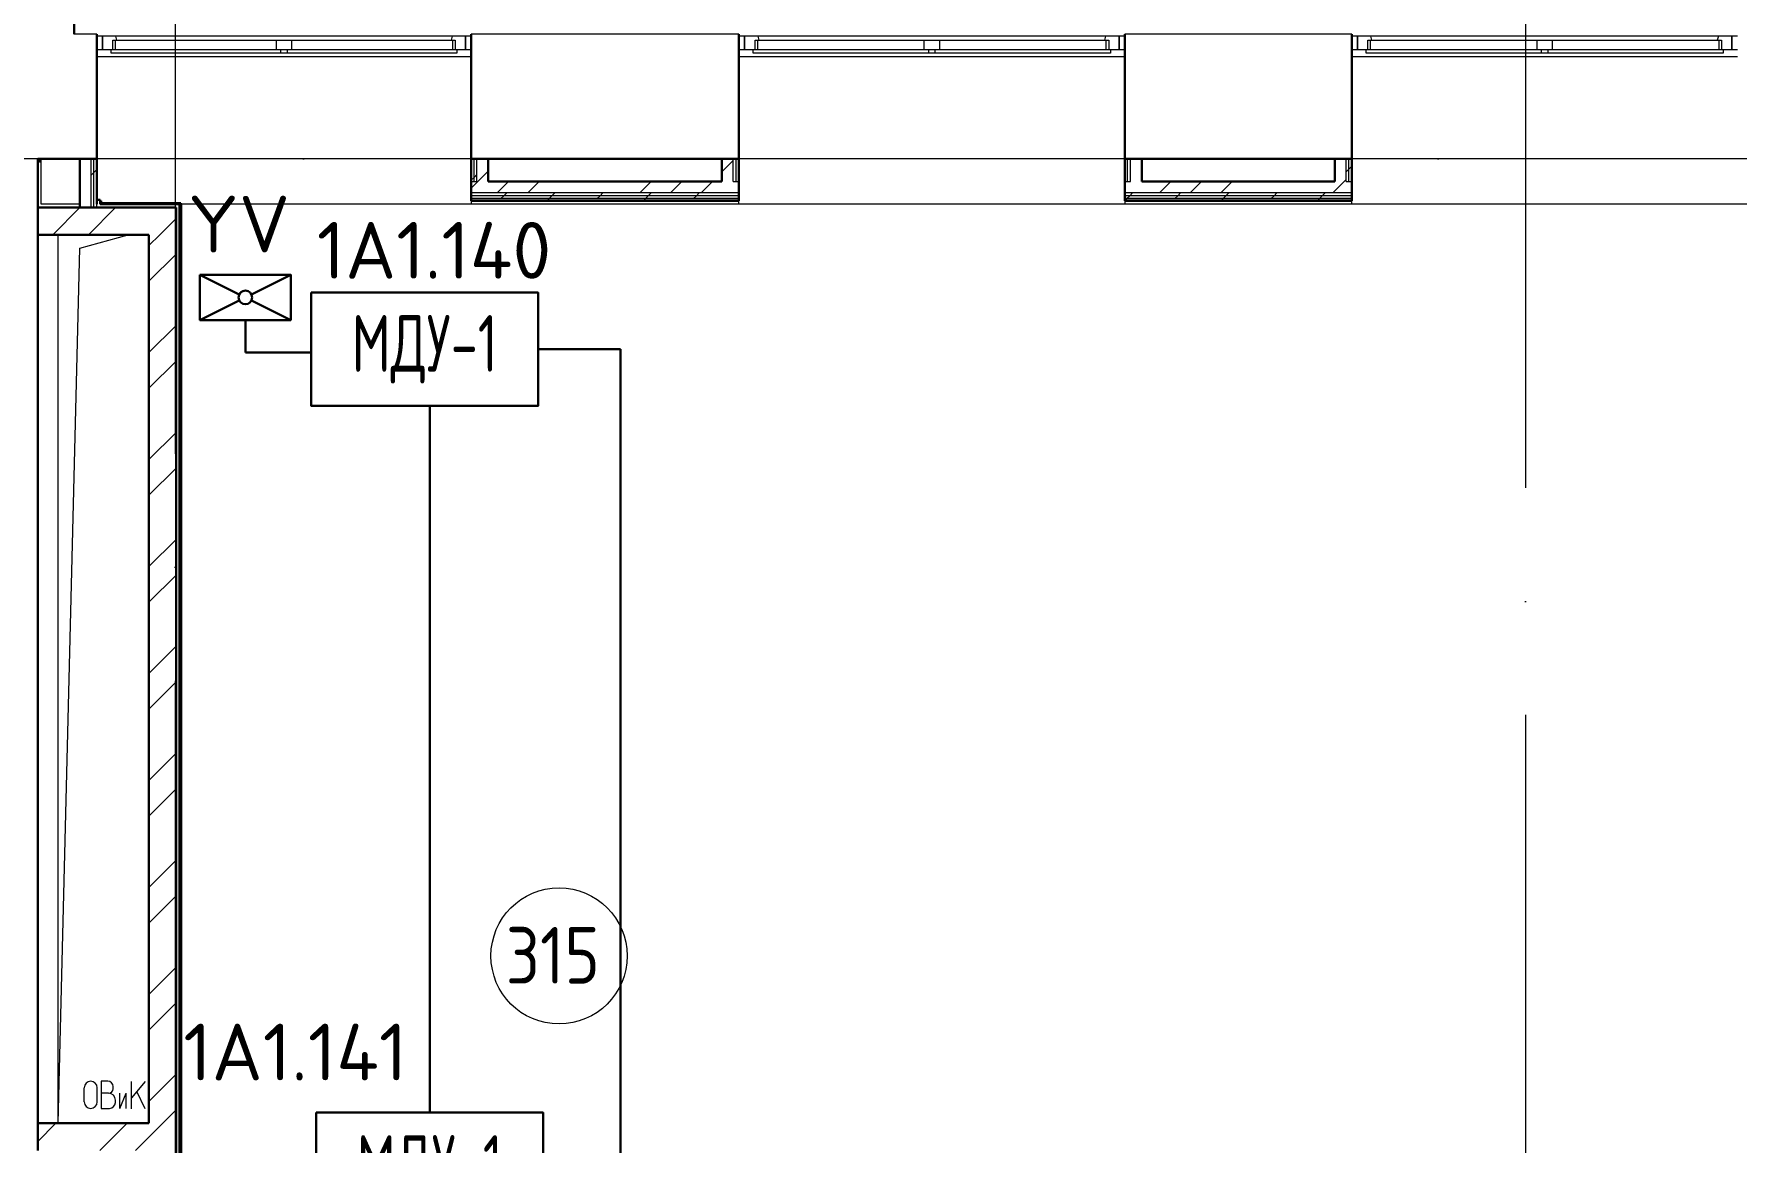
# Model space of a CAD drawing. Header units: millimetres. Extents: x -1073752 to 1436911, y -1379358 to 94781.
# Drawn here: x -1033325 to -1025821, y -1120525 to -1115638 of the extents above; entities that cross this region are included whole.
import ezdxf
from ezdxf.enums import TextEntityAlignment as Align

# ---------------------------------------------------------------- set-up
doc = ezdxf.new("R2010")
doc.units = ezdxf.units.MM
doc.set_wipeout_variables(frame=1)
doc.linetypes.add('ADSK_Линия сетки', pattern=[25, 20, -2.5, 0, -2.5])
for name, color, linetype, lineweight in [('_ Окна', 7, 'Continuous', 9), ('RC-Дымоудаление', 1, 'Continuous', 30), ('лс', 5, 'Continuous', 30), ('Марки помещений', 7, 'Continuous', 20), ('Ограждение', 252, 'Continuous', 9), ('Окна', 7, 'Continuous', 9), ('Оси', 252, 'Continuous', 9), ('Перекрытие', 252, 'Continuous', 18), ('Стены внутренние', 7, 'Continuous', 18), ('Стены наружные', 7, 'Continuous', 18), ('Стены штриховка', 7, 'Continuous', 9)]:
    doc.layers.add(name, color=color, linetype=linetype, lineweight=lineweight)
doc.layers.add('RC-Позиционные_обозначения', color=7, linetype='Continuous')
doc.layers.add('RC-Таблицы', color=7, linetype='Continuous')
doc.styles.add('GOST Common_2', font='', dxfattribs={"width": 0.9, "height": 250})
doc.styles.add('ISOCPEUR', font='isocpeur.ttf', dxfattribs={"height": 250})
doc.styles.add('RubezhCAD', font='isocpeur.ttf')
doc.styles.get("Standard").update_dxf_attribs({"font": 'arial.ttf'})
doc.styles.get('GOST Common_2').set_extended_font_data('GOST type B')

# ---------------------------------------------------------------- blocks, each defined once
blk = doc.blocks.new('3 этаж')
at = {"color": 251, "lineweight": 18, "true_color": 0x636466}
for p, q in [((268430.8, -7213.4), (268430.8, -3298.4)), ((268525.8, -3356.6), (268739.1, -3298.4)), ((268430.8, -7213.4), (268525.8, -3356.6)), ((268649.6, -7028.1), (268619.6, -7028.1)), ((268619.6, -7028.1), (268619.6, -7148.1)), ((268673, -7061.5), (268673, -7051.5)), ((268813.8, -7030.2), (268753.8, -7101.7)), ((268753.8, -7150.2), (268753.8, -7030.2)), ((268545.4, -7119.5), (268545.4, -7056.8)), ((268602.8, -7119.5), (268602.8, -7056.8)), ((268653, -7081.5), (268619.6, -7081.5)), ((268683, -7121.5), (268683, -7111.5)), ((268702.1, -7148.1), (268730.8, -7081.5)), ((268702.1, -7148.1), (268702.1, -7081.5)), ((268730.8, -7148.1), (268730.8, -7081.5)), ((268813.8, -7150.2), (268777.8, -7073)), ((268619.6, -7148.1), (268656.3, -7148.1))]:
    blk.add_line(p, q, dxfattribs=at)
for centre, radius, start, end in [((268574.1, -7056.8), 28.7, 0, 180), ((268649.6, -7051.5), 23.3, 0, 90), ((268574.1, -7119.5), 28.7, 180, 0), ((268653, -7061.5), 20, 270, 0), ((268653, -7111.5), 30, 0, 90), ((268656.3, -7121.5), 26.7, 270, 0)]:
    blk.add_arc(centre, radius, start, end, dxfattribs=at)
at = {"layer": '_ Окна', "color": 251, "true_color": 0x636466}
for p, q in [((268625.8, -2423.4), (268600.8, -2423.4)), ((268625.8, -2481.4), (268625.8, -2423.4)), ((270250.8, -2423.4), (270225.8, -2423.4)), ((270225.8, -2423.4), (270225.8, -2481.4)), ((271455.8, -2423.4), (271430.8, -2423.4)), ((271455.8, -2481.4), (271455.8, -2423.4)), ((273130.8, -2423.4), (273105.8, -2423.4)), ((273105.8, -2423.4), (273105.8, -2481.4)), ((274155.8, -2423.4), (274130.8, -2423.4)), ((274155.8, -2481.4), (274155.8, -2423.4)), ((275830.8, -2423.4), (275805.8, -2423.4)), ((275805.8, -2423.4), (275805.8, -2481.4)), ((268600.8, -2481.4), (268625.8, -2481.4)), ((270225.8, -2481.4), (270250.8, -2481.4)), ((271430.8, -2481.4), (271455.8, -2481.4)), ((273105.8, -2481.4), (273130.8, -2481.4)), ((274130.8, -2481.4), (274155.8, -2481.4)), ((275805.8, -2481.4), (275830.8, -2481.4))]:
    blk.add_line(p, q, dxfattribs=at)
at = {"layer": '_ Окна', "color": 251, "lineweight": 18, "true_color": 0x636466}
for p, q in [((268685.2, -2423.4), (268625.8, -2423.4)), ((268625.8, -2423.4), (268625.8, -2481.4)), ((268671.8, -2481.4), (268671.8, -2440.4)), ((268671.8, -2440.4), (268683.8, -2440.4)), ((268689.8, -2440.4), (268685.2, -2423.4)), ((270166.3, -2423.4), (270161.8, -2440.4)), ((270225.8, -2423.4), (270166.3, -2423.4)), ((270167.8, -2440.4), (270179.8, -2440.4)), ((270179.8, -2440.4), (270179.8, -2481.4)), ((270225.8, -2481.4), (270225.8, -2423.4)), ((271515.2, -2423.4), (271455.8, -2423.4)), ((271455.8, -2423.4), (271455.8, -2481.4)), ((271501.8, -2481.4), (271501.8, -2440.4)), ((271501.8, -2440.4), (271513.8, -2440.4)), ((271519.8, -2440.4), (271515.2, -2423.4)), ((273046.3, -2423.4), (273041.8, -2440.4)), ((273105.8, -2423.4), (273046.3, -2423.4)), ((273047.8, -2440.4), (273059.8, -2440.4)), ((273059.8, -2440.4), (273059.8, -2481.4)), ((273105.8, -2481.4), (273105.8, -2423.4)), ((274215.2, -2423.4), (274155.8, -2423.4)), ((274155.8, -2423.4), (274155.8, -2481.4)), ((274201.8, -2481.4), (274201.8, -2440.4)), ((274201.8, -2440.4), (274213.8, -2440.4)), ((274219.8, -2440.4), (274215.2, -2423.4)), ((275746.3, -2423.4), (275741.8, -2440.4)), ((275805.8, -2423.4), (275746.3, -2423.4)), ((275747.8, -2440.4), (275759.8, -2440.4)), ((275759.8, -2440.4), (275759.8, -2481.4)), ((275805.8, -2481.4), (275805.8, -2423.4)), ((268625.8, -2481.4), (268663.8, -2481.4)), ((270187.8, -2481.4), (270225.8, -2481.4)), ((271455.8, -2481.4), (271493.8, -2481.4)), ((273067.8, -2481.4), (273105.8, -2481.4)), ((274155.8, -2481.4), (274193.8, -2481.4)), ((275767.8, -2481.4), (275805.8, -2481.4))]:
    blk.add_line(p, q, dxfattribs=at)
at = {"layer": 'Марки помещений', "color": 251, "true_color": 0x636466}
blk.add_circle((270637.9, -6476.2), 300, dxfattribs=at)
at = {"layer": 'Ограждение', "color": 251, "true_color": 0x636466}
for p, q in [((270250.8, -2513.4), (268600.8, -2513.4)), ((273130.8, -2513.4), (271430.8, -2513.4)), ((275830.8, -2513.4), (274130.8, -2513.4)), ((268355.8, -3163.4), (268355.8, -2963.4)), ((270250.8, -2963.4), (268600.8, -2963.4)), ((273130.8, -2963.4), (271430.8, -2963.4)), ((275830.8, -2963.4), (274130.8, -2963.4)), ((270250.8, -3148.4), (270250.8, -3163.4)), ((271430.8, -3163.4), (271430.8, -3148.4)), ((273130.8, -3148.4), (273130.8, -3163.4)), ((274130.8, -3163.4), (274130.8, -3148.4)), ((268525.8, -3163.4), (268355.8, -3163.4)), ((279250.8, -3163.4), (268970.8, -3163.4)), ((270250.8, -3163.4), (268970.8, -3163.4)), ((268975.8, -8943.4), (268975.8, -3163.4)), ((273130.8, -3163.4), (271430.8, -3163.4)), ((275830.8, -3163.4), (274130.8, -3163.4))]:
    blk.add_line(p, q, dxfattribs=at)
at = {"layer": 'Окна', "color": 251, "true_color": 0x636466}
for p, q in [((268683.8, -2440.4), (269390.8, -2440.4)), ((268683.8, -2481.4), (268683.8, -2440.4)), ((270166.3, -2423.4), (268685.2, -2423.4)), ((269390.8, -2440.4), (269460.8, -2440.4)), ((269390.8, -2440.4), (269390.8, -2481.4)), ((269460.8, -2440.4), (270167.8, -2440.4)), ((269460.8, -2481.4), (269460.8, -2440.4)), ((270167.8, -2440.4), (270167.8, -2481.4)), ((271513.8, -2440.4), (272245.8, -2440.4)), ((271513.8, -2481.4), (271513.8, -2440.4)), ((273046.3, -2423.4), (271515.2, -2423.4)), ((272245.8, -2440.4), (272315.8, -2440.4)), ((272245.8, -2440.4), (272245.8, -2481.4)), ((272315.8, -2440.4), (273047.8, -2440.4)), ((272315.8, -2481.4), (272315.8, -2440.4)), ((273047.8, -2440.4), (273047.8, -2481.4)), ((274213.8, -2440.4), (274945.8, -2440.4)), ((274213.8, -2481.4), (274213.8, -2440.4)), ((275746.3, -2423.4), (274215.2, -2423.4)), ((274945.8, -2440.4), (275015.8, -2440.4)), ((274945.8, -2440.4), (274945.8, -2481.4)), ((275015.8, -2440.4), (275747.8, -2440.4)), ((275015.8, -2481.4), (275015.8, -2440.4)), ((275747.8, -2440.4), (275747.8, -2481.4)), ((268663.8, -2481.4), (269410.8, -2481.4)), ((268663.8, -2498.4), (268663.8, -2481.4)), ((269410.8, -2498.4), (268663.8, -2498.4)), ((269410.8, -2481.4), (269440.8, -2481.4)), ((269410.8, -2481.4), (269410.8, -2498.4)), ((269440.8, -2498.4), (269410.8, -2498.4)), ((269440.8, -2481.4), (270187.8, -2481.4)), ((269440.8, -2498.4), (269440.8, -2481.4)), ((270187.8, -2498.4), (269440.8, -2498.4)), ((270187.8, -2481.4), (270187.8, -2498.4)), ((271493.8, -2481.4), (272265.8, -2481.4)), ((271493.8, -2498.4), (271493.8, -2481.4)), ((272265.8, -2498.4), (271493.8, -2498.4)), ((272265.8, -2481.4), (272295.8, -2481.4)), ((272265.8, -2481.4), (272265.8, -2498.4)), ((272295.8, -2498.4), (272265.8, -2498.4)), ((272295.8, -2481.4), (273067.8, -2481.4)), ((272295.8, -2498.4), (272295.8, -2481.4)), ((273067.8, -2498.4), (272295.8, -2498.4)), ((273067.8, -2481.4), (273067.8, -2498.4)), ((274193.8, -2481.4), (274965.8, -2481.4)), ((274193.8, -2498.4), (274193.8, -2481.4)), ((274965.8, -2498.4), (274193.8, -2498.4)), ((274965.8, -2481.4), (274995.8, -2481.4)), ((274965.8, -2481.4), (274965.8, -2498.4)), ((274995.8, -2498.4), (274965.8, -2498.4)), ((274995.8, -2481.4), (275767.8, -2481.4)), ((274995.8, -2498.4), (274995.8, -2481.4)), ((275767.8, -2498.4), (274995.8, -2498.4)), ((275767.8, -2481.4), (275767.8, -2498.4))]:
    blk.add_line(p, q, dxfattribs=at)
at = {"layer": 'Оси', "color": 251, "linetype": 'ADSK_Линия сетки', "ltscale": 200, "true_color": 0x636466}
for p, q in [((274895.8, 34587.2), (274895.8, -31389.6)), ((268945.8, -263.4), (268945.8, -31389.6)), ((314013.1, -2963.4), (237073.5, -2963.4))]:
    blk.add_line(p, q, dxfattribs=at)
at = {"layer": 'Перекрытие', "color": 251, "true_color": 0x636466}
blk.add_line((268430.8, -7213.4), (268430.8, -3298.4), dxfattribs=at)
at = {"layer": 'Стены внутренние', "color": 251, "lineweight": 30, "true_color": 0x636466}
for p, q in [((268500.8, -2413.4), (268500.8, -2261.4)), ((268600.8, -2963.4), (268600.8, -2413.4)), ((270250.8, -2413.4), (270250.8, -2963.4)), ((271430.8, -2963.4), (271430.8, -2413.4)), ((273130.8, -2413.4), (273130.8, -2963.4)), ((274130.8, -2963.4), (274130.8, -2413.4)), ((268340.8, -2963.4), (268525.8, -2963.4)), ((268340.8, -3178.4), (268340.8, -2963.4)), ((270325.8, -2963.4), (271355.8, -2963.4)), ((273205.8, -2963.4), (274055.8, -2963.4)), ((268340.8, -7213.4), (268340.8, -3298.4))]:
    blk.add_line(p, q, dxfattribs=at)
at = {"layer": 'Стены внутренние', "color": 251, "true_color": 0x636466}
for p, q in [((268600.8, -2413.4), (268500.8, -2413.4)), ((271430.8, -2413.4), (270250.8, -2413.4)), ((274130.8, -2413.4), (273130.8, -2413.4))]:
    blk.add_line(p, q, dxfattribs=at)
at = {"layer": 'Стены наружные', "color": 251, "true_color": 0x636466}
for p in [(268348.3, -2963.4), (268355.8, -2978.4)]:
    blk.add_line(p, (268348.3, -2978.4), dxfattribs=at)
at = {"layer": 'Стены наружные', "color": 251, "lineweight": 30, "true_color": 0x636466}
for p, q in [((268525.8, -2963.4), (268525.8, -3178.4)), ((268600.8, -2963.4), (268525.8, -2963.4)), ((268600.8, -2963.4), (268600.8, -3163.4)), ((270250.8, -2963.4), (270250.8, -3148.4)), ((270325.8, -2963.4), (270250.8, -2963.4)), ((270325.8, -3063.4), (270325.8, -2963.4)), ((271355.8, -2963.4), (271355.8, -3063.4)), ((271430.8, -2963.4), (271355.8, -2963.4)), ((271430.8, -3148.4), (271430.8, -2963.4)), ((273130.8, -2963.4), (273130.8, -3148.4)), ((273205.8, -2963.4), (273130.8, -2963.4)), ((273205.8, -3063.4), (273205.8, -2963.4)), ((274055.8, -2963.4), (274055.8, -3063.4)), ((274130.8, -2963.4), (274055.8, -2963.4)), ((274130.8, -3148.4), (274130.8, -2963.4)), ((271355.8, -3063.4), (270325.8, -3063.4)), ((274055.8, -3063.4), (273205.8, -3063.4)), ((268615.8, -3143.4), (268600.8, -3143.4)), ((268615.8, -3143.4), (268615.8, -3163.4)), ((268620.8, -3148.4), (268615.8, -3148.4)), ((268620.8, -3158.4), (268620.8, -3148.4)), ((270250.8, -3148.4), (271430.8, -3148.4)), ((273130.8, -3148.4), (274130.8, -3148.4)), ((268340.8, -3178.4), (268340.8, -3298.4)), ((268340.8, -3178.4), (268950.8, -3178.4)), ((268965.8, -3163.4), (268615.8, -3163.4)), ((268970.8, -3158.4), (268620.8, -3158.4)), ((268950.8, -8968.4), (268950.8, -3178.4)), ((268965.8, -8953.4), (268965.8, -3163.4)), ((268970.8, -8948.4), (268970.8, -3158.4)), ((268340.8, -3298.4), (268830.8, -3298.4)), ((268830.8, -3298.4), (268830.8, -7213.4)), ((268830.8, -7213.4), (268340.8, -7213.4)), ((268340.8, -7213.4), (268340.8, -7333.4))]:
    blk.add_line(p, q, dxfattribs=at)
at = {"layer": 'Стены наружные', "color": 251, "linetype": 'Continuous', "lineweight": 9, "true_color": 0x636466}
for p, q in [((271355.8, -3021.3), (271405.8, -2971.3)), ((274118.3, -3008.5), (274130.8, -2996)), ((268575.8, -3035.6), (268588.3, -3023.1)), ((268588.3, -3023.1), (268600.8, -3010.6)), ((270250.8, -3057.6), (270263.3, -3045.1)), ((270250.8, -3093.1), (270280.4, -3063.4)), ((270263.3, -3045.1), (270275.8, -3032.6)), ((270280.4, -3063.4), (270325.8, -3018.1)), ((270365.4, -3113.4), (270415.4, -3063.4)), ((270500.3, -3113.4), (270550.3, -3063.4)), ((270993.8, -3113.4), (271043.8, -3063.4)), ((271128.7, -3113.4), (271178.7, -3063.4)), ((271263.6, -3113.4), (271313.6, -3063.4)), ((273283.7, -3113.4), (273333.7, -3063.4)), ((273418.7, -3113.4), (273468.7, -3063.4)), ((273553.6, -3113.4), (273603.6, -3063.4)), ((274047.1, -3113.4), (274097.1, -3063.4)), ((274097.1, -3063.4), (274105.8, -3054.7)), ((274105.8, -3021), (274118.3, -3008.5)), ((270301.4, -3148.4), (270306.4, -3143.4)), ((270372.1, -3148.4), (270377.1, -3143.4)), ((270382.1, -3138.4), (270394.6, -3125.9)), ((270394.6, -3125.9), (270407.1, -3113.4)), ((270442.8, -3148.4), (270447.8, -3143.4)), ((270513.5, -3148.4), (270518.5, -3143.4)), ((270584.2, -3148.4), (270589.2, -3143.4)), ((270589.2, -3143.4), (270594.2, -3138.4)), ((270594.2, -3138.4), (270606.7, -3125.9)), ((270606.7, -3125.9), (270619.2, -3113.4)), ((270654.9, -3148.4), (270659.9, -3143.4)), ((270725.7, -3148.4), (270730.7, -3143.4)), ((270796.4, -3148.4), (270801.4, -3143.4)), ((270806.4, -3138.4), (270818.9, -3125.9)), ((270818.9, -3125.9), (270831.4, -3113.4)), ((270867.1, -3148.4), (270872.1, -3143.4)), ((270937.8, -3148.4), (270942.8, -3143.4)), ((271008.5, -3148.4), (271013.5, -3143.4)), ((271013.5, -3143.4), (271018.5, -3138.4)), ((271018.5, -3138.4), (271031, -3125.9)), ((271031, -3125.9), (271043.5, -3113.4)), ((271079.2, -3148.4), (271084.2, -3143.4)), ((271149.9, -3148.4), (271154.9, -3143.4)), ((271220.6, -3148.4), (271225.6, -3143.4)), ((271230.6, -3138.4), (271243.1, -3125.9)), ((271243.1, -3125.9), (271255.6, -3113.4)), ((271291.3, -3148.4), (271296.3, -3143.4)), ((271362.1, -3148.4), (271367.1, -3143.4)), ((273130.8, -3147.5), (273134.8, -3143.4)), ((273134.8, -3143.4), (273139.8, -3138.4)), ((273139.8, -3138.4), (273152.3, -3125.9)), ((273152.3, -3125.9), (273164.8, -3113.4)), ((273200.5, -3148.4), (273205.5, -3143.4)), ((273271.2, -3148.4), (273276.2, -3143.4)), ((273341.9, -3148.4), (273346.9, -3143.4)), ((273351.9, -3138.4), (273364.4, -3125.9)), ((273364.4, -3125.9), (273376.9, -3113.4)), ((273412.7, -3148.4), (273417.7, -3143.4)), ((273483.4, -3148.4), (273488.4, -3143.4)), ((273554.1, -3148.4), (273559.1, -3143.4)), ((273559.1, -3143.4), (273564.1, -3138.4)), ((273564.1, -3138.4), (273576.6, -3125.9)), ((273576.6, -3125.9), (273589.1, -3113.4)), ((273624.8, -3148.4), (273629.8, -3143.4)), ((273695.5, -3148.4), (273700.5, -3143.4)), ((273766.2, -3148.4), (273771.2, -3143.4)), ((273776.2, -3138.4), (273788.7, -3125.9)), ((273788.7, -3125.9), (273801.2, -3113.4)), ((273836.9, -3148.4), (273841.9, -3143.4)), ((273907.6, -3148.4), (273912.6, -3143.4)), ((273978.3, -3148.4), (273983.3, -3143.4)), ((273983.3, -3143.4), (273988.3, -3138.4)), ((273988.3, -3138.4), (274000.8, -3125.9)), ((274000.8, -3125.9), (274013.3, -3113.4)), ((274049.1, -3148.4), (274054.1, -3143.4)), ((274119.8, -3148.4), (274124.8, -3143.4)), ((268406.8, -3298.4), (268526.8, -3178.4)), ((268563.9, -3298.4), (268683.9, -3178.4)), ((268660, -3163.4), (268665, -3158.4)), ((268730.8, -3163.4), (268735.8, -3158.4)), ((268801.5, -3163.4), (268806.5, -3158.4)), ((268872.2, -3163.4), (268877.2, -3158.4)), ((268878.2, -3298.4), (268950.8, -3225.9)), ((268942.9, -3163.4), (268947.9, -3158.4)), ((268965.8, -3211.3), (268970.8, -3206.3)), ((268830.8, -3345.9), (268878.2, -3298.4)), ((268965.8, -3282), (268970.8, -3277)), ((268965.8, -3352.7), (268970.8, -3347.7)), ((268830.8, -3503.1), (268950.8, -3383.1)), ((268965.8, -3423.4), (268970.8, -3418.4)), ((268965.8, -3494.1), (268970.8, -3489.1)), ((268965.8, -3564.8), (268970.8, -3559.8)), ((268965.8, -3635.5), (268970.8, -3630.5)), ((268830.8, -3817.4), (268950.8, -3697.4)), ((268965.8, -3706.2), (268970.8, -3701.2)), ((268965.8, -3776.9), (268970.8, -3771.9)), ((268830.8, -3974.5), (268950.8, -3854.5)), ((268965.8, -3847.7), (268970.8, -3842.7)), ((268965.8, -3918.4), (268970.8, -3913.4)), ((268965.8, -3989.1), (268970.8, -3984.1)), ((268965.8, -4059.8), (268970.8, -4054.8)), ((268965.8, -4130.5), (268970.8, -4125.5)), ((268830.8, -4288.8), (268950.8, -4168.8)), ((268965.8, -4201.2), (268970.8, -4196.2)), ((268965.8, -4271.9), (268970.8, -4266.9)), ((268830.8, -4446), (268950.8, -4326)), ((268965.8, -4342.6), (268970.8, -4337.6)), ((268965.8, -4413.3), (268970.8, -4408.3)), ((268965.8, -4484.1), (268970.8, -4479.1)), ((268965.8, -4554.8), (268970.8, -4549.8)), ((268830.8, -4760.3), (268950.8, -4640.3)), ((268965.8, -4625.5), (268970.8, -4620.5)), ((268965.8, -4696.2), (268970.8, -4691.2)), ((268830.8, -4917.5), (268950.8, -4797.5)), ((268965.8, -4766.9), (268970.8, -4761.9)), ((268965.8, -4837.6), (268970.8, -4832.6)), ((268965.8, -4908.3), (268970.8, -4903.3)), ((268965.8, -4979), (268970.8, -4974)), ((268965.8, -5049.7), (268970.8, -5044.7)), ((268830.8, -5231.8), (268950.8, -5111.8)), ((268965.8, -5120.5), (268970.8, -5115.5)), ((268965.8, -5191.2), (268970.8, -5186.2)), ((268830.8, -5388.9), (268950.8, -5268.9)), ((268965.8, -5261.9), (268970.8, -5256.9)), ((268965.8, -5332.6), (268970.8, -5327.6)), ((268965.8, -5403.3), (268970.8, -5398.3)), ((268965.8, -5474), (268970.8, -5469)), ((268965.8, -5544.7), (268970.8, -5539.7)), ((268830.8, -5703.2), (268950.8, -5583.2)), ((268965.8, -5615.4), (268970.8, -5610.4)), ((268965.8, -5686.1), (268970.8, -5681.1)), ((268830.8, -5860.4), (268950.8, -5740.4)), ((268965.8, -5756.8), (268970.8, -5751.8)), ((268965.8, -5827.6), (268970.8, -5822.6)), ((268965.8, -5898.3), (268970.8, -5893.3)), ((268965.8, -5969), (268970.8, -5964)), ((268830.8, -6174.7), (268950.8, -6054.7)), ((268965.8, -6039.7), (268970.8, -6034.7)), ((268965.8, -6110.4), (268970.8, -6105.4)), ((268830.8, -6331.8), (268950.8, -6211.8)), ((268965.8, -6181.1), (268970.8, -6176.1)), ((268965.8, -6251.8), (268970.8, -6246.8)), ((268965.8, -6322.5), (268970.8, -6317.5)), ((268965.8, -6393.2), (268970.8, -6388.2)), ((268830.8, -6646.2), (268950.8, -6526.2)), ((268965.8, -6464), (268970.8, -6459)), ((268965.8, -6534.7), (268970.8, -6529.7)), ((268965.8, -6605.4), (268970.8, -6600.4)), ((268965.8, -6676.1), (268970.8, -6671.1)), ((268830.8, -6803.3), (268950.8, -6683.3)), ((268965.8, -6746.8), (268970.8, -6741.8)), ((268965.8, -6817.5), (268970.8, -6812.5)), ((268965.8, -6888.2), (268970.8, -6883.2)), ((268965.8, -6958.9), (268970.8, -6953.9)), ((268830.8, -7117.6), (268950.8, -6997.6)), ((268965.8, -7029.6), (268970.8, -7024.6)), ((268965.8, -7100.4), (268970.8, -7095.4)), ((268830.8, -7274.8), (268950.8, -7154.8)), ((268965.8, -7171.1), (268970.8, -7166.1)), ((268340.8, -7293.3), (268420.6, -7213.4)), ((268615, -7333.4), (268735, -7213.4)), ((268772.1, -7333.4), (268830.8, -7274.8)), ((268965.8, -7241.8), (268970.8, -7236.8))]:
    blk.add_line(p, q, dxfattribs=at)
at = {"layer": 'Стены штриховка', "color": 251, "true_color": 0x636466}
for p, q in [((268575.8, -3178.4), (268575.8, -2963.4)), ((268588.3, -3178.4), (268588.3, -2963.4)), ((270263.3, -3063.4), (270263.3, -2963.4)), ((270275.8, -3063.4), (270275.8, -2963.4)), ((271405.8, -3063.4), (271405.8, -2963.4)), ((271418.3, -3063.4), (271418.3, -2963.4)), ((273143.3, -3063.4), (273143.3, -2963.4)), ((273155.8, -3063.4), (273155.8, -2963.4)), ((274105.8, -3063.4), (274105.8, -2963.4)), ((274118.3, -3063.4), (274118.3, -2963.4)), ((270250.8, -3063.4), (270275.8, -3063.4)), ((271405.8, -3063.4), (271430.8, -3063.4)), ((273130.8, -3063.4), (273155.8, -3063.4)), ((274105.8, -3063.4), (274130.8, -3063.4)), ((271430.8, -3113.4), (270250.8, -3113.4)), ((271430.8, -3125.9), (270250.8, -3125.9)), ((271430.8, -3138.4), (270250.8, -3138.4)), ((270250.8, -3143.4), (271430.8, -3143.4)), ((274130.8, -3113.4), (273130.8, -3113.4)), ((274130.8, -3125.9), (273130.8, -3125.9)), ((274130.8, -3138.4), (273130.8, -3138.4)), ((273130.8, -3143.4), (274130.8, -3143.4)), ((268600.8, -3178.4), (268600.8, -3163.4))]:
    blk.add_line(p, q, dxfattribs=at)
at = {"layer": 'Марки помещений', "color": 251, "true_color": 0x636466, "style": 'GOST Common_2', "width": 0.9}
blk.add_text('315', height=250, dxfattribs=at).set_placement((270403, -6598.5))
blk = doc.blocks.new('A$C122646C6')
at = {"color": 1, "lineweight": 30}
for points in [[(0, 200), (400, 200), (400, 0), (0, 0), (0, 200)], [(0, 200), (173.2, 113.4)], [(400, 200), (226.8, 113.4)], [(173.2, 86.6), (0, 0)], [(226.8, 86.6), (400, 0)]]:
    blk.add_lwpolyline(points, dxfattribs=at)
blk.add_circle((200, 100), 30, dxfattribs=at)
blk = doc.blocks.new('RC-UGO-MDU-01')
at = {"layer": 'RC-Дымоудаление'}
blk.add_point((0, 0), dxfattribs=at)
blk.add_attdef('PSTN', text='', height=2.5, dxfattribs=at).set_placement((5.821, 2.37), align=Align.BOTTOM_CENTER)
blk.add_wipeout([(4.998, 2.498), (4.998, -2.498), (-4.998, -2.498), (-4.998, 2.498)]).dxf.layer = 'RC-Дымоудаление'
blk.add_wipeout([(-4.998, -2.498), (-4.998, 2.498), (4.998, 2.498), (4.998, -2.498)]).dxf.layer = 'RC-Дымоудаление'
blk.add_lwpolyline([(-4.998, 2.498), (4.998, 2.498), (4.998, -2.498), (-4.998, -2.498), (-4.998, 2.498)], close=True, dxfattribs=at)
at = {"layer": 'RC-Дымоудаление', "ltscale": 100, "style": 'ISOCPEUR', "width": 0.7}
blk.add_text('МДУ-1', height=2.5, dxfattribs=at).set_placement((0, 0), align=Align.MIDDLE)

msp = doc.modelspace()

# ---------------------------------------------------------------- linework, layer by layer
at = {"layer": 'лс', "color": 11}
for p, q in [((-1032393.9, -1116898.4), (-1032393.9, -1117040.6)), ((-1032393.9, -1117040.6), (-1032103.6, -1117040.6))]:
    msp.add_line(p, q, dxfattribs=at)
at = {"layer": 'лс', "color": 5}
for p, q in [((-1031104, -1117026.6), (-1030741.4, -1117026.6)), ((-1031581.7, -1120391.3), (-1031581.7, -1117276.4))]:
    msp.add_line(p, q, dxfattribs=at)
at = {"layer": 'лс'}
msp.add_line((-1030741.4, -1122985.1), (-1030741.4, -1117026.6), dxfattribs=at)

# ---------------------------------------------------------------- block references
for name, p in [('3 этаж', (-1301649.5, -1113224.3)), ('A$C122646C6', (-1032593.9, -1116898.4))]:
    msp.add_blockref(name, p)

# ---------------------------------------------------------------- texts
at = {"layer": 'RC-Таблицы', "linetype": 'Continuous', "lineweight": 40, "insert": (-1032422.3, -1116475.1), "char_height": 250, "width": 2400, "attachment_point": 5, "style": 'RubezhCAD'}
msp.add_mtext('YV', dxfattribs=at)

# ---------------------------------------------------------------- next in the draw order: block references
at = {"layer": 'RC-Дымоудаление', "color": 4, "linetype": 'Continuous', "lineweight": 40, "ltscale": 15}
ref = msp.add_blockref('RC-UGO-MDU-01', (-1031603.8, -1117026.6), dxfattribs=dict(at, xscale=100, yscale=100, zscale=100))
ref.add_attrib('PSTN', '1А1.140', dxfattribs={"layer": 'RC-Позиционные_обозначения', "height": 250, "style": 'RubezhCAD'}).set_placement((-1031562.4, -1116790.9), align=Align.BOTTOM_CENTER)
ref = msp.add_blockref('RC-UGO-MDU-01', (-1031581.7, -1120641), dxfattribs=dict(at, xscale=100, yscale=100, zscale=100))
ref.add_attrib('PSTN', '1А1.141', dxfattribs={"layer": 'RC-Позиционные_обозначения', "height": 250, "style": 'RubezhCAD'}).set_placement((-1032173.7, -1120324.1), align=Align.BOTTOM_CENTER)

doc.saveas('drawing.dxf')
